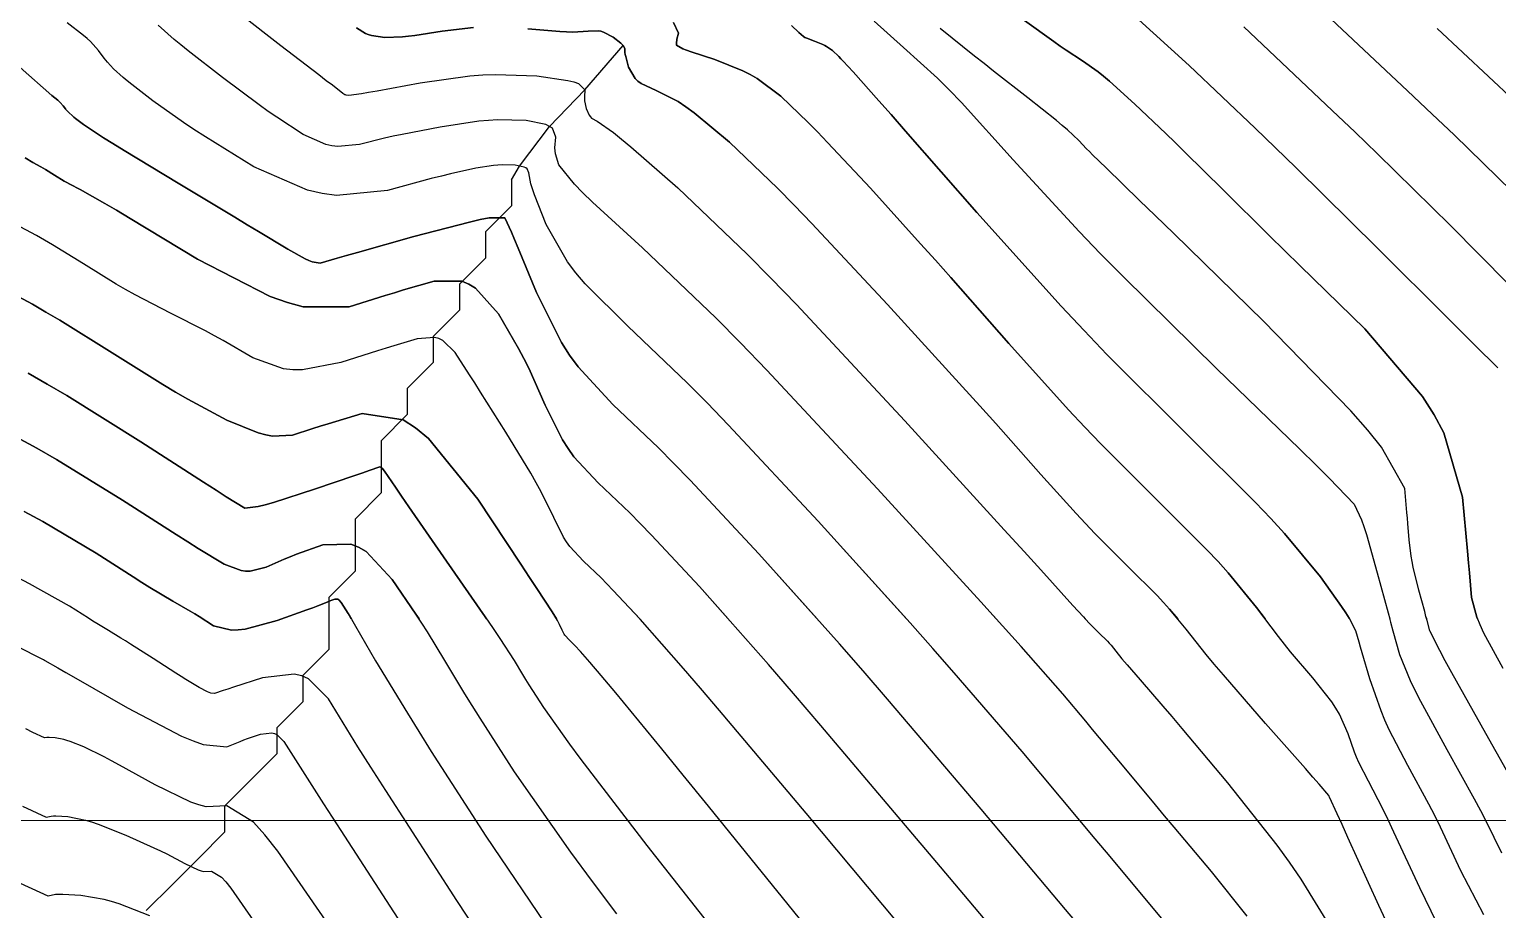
# Model space of a CAD drawing. Header units: metres. Extents: x 837117 to 838477, y 1189012 to 1191015.
# Drawn here: x 837919.5 to 837975.8, y 1189210.5 to 1189244.2 of the extents above; entities that cross this region are included whole.
import ezdxf

# ---------------------------------------------------------------- set-up
doc = ezdxf.new("R2010")
doc.units = ezdxf.units.M
doc.header["$LTSCALE"] = 0.3
doc.layers.add('COORD', color=7, linetype='Continuous', lineweight=20)
doc.layers.add('DRENAJE', color=5, linetype='Continuous', lineweight=25)
doc.layers.add('COTAS 10', color=1, linetype='Continuous')
doc.layers.add('COTAS INT', color=252, linetype='Continuous')

msp = doc.modelspace()

# ---------------------------------------------------------------- linework, layer by layer
at = {"layer": 'COORD'}
msp.add_line((837476.514, 1189213.872), (838476.514, 1189213.872), dxfattribs=at)
at = {"layer": 'COTAS 10'}
for points, elevation in [([(837975.763, 1189231.206), (837974.873, 1189232.086), (837974.419, 1189232.538), (837973.874, 1189233.08), (837971.152, 1189235.789), (837968.032, 1189238.868), (837967.235, 1189239.644), (837966.468, 1189240.386), (837963.942, 1189242.786), (837961.87, 1189244.655)], 1800), ([(837975.763, 1189231.206), (837974.873, 1189232.086), (837974.419, 1189232.538), (837973.874, 1189233.08), (837971.152, 1189235.789), (837968.032, 1189238.868), (837967.235, 1189239.644), (837966.468, 1189240.386), (837963.942, 1189242.786), (837961.87, 1189244.655)], 1800), ([(837973.868, 1189209.055), (837972.77, 1189211.285), (837971.786, 1189213.423), (837971.563, 1189213.893), (837971.361, 1189214.311), (837970.812, 1189215.377), (837970.443, 1189216.094), (837970.355, 1189216.291), (837970.274, 1189216.488), (837970.03, 1189217.192), (837969.698, 1189217.946), (837969.562, 1189218.173), (837969.405, 1189218.409), (837968.677, 1189219.327), (837967.826, 1189220.332), (837967.592, 1189220.622), (837967.359, 1189220.918), (837966.522, 1189222.029), (837965.435, 1189223.353), (837965.043, 1189223.783), (837964.613, 1189224.24), (837962.73, 1189226.118), (837960.555, 1189228.293), (837959.939, 1189228.937), (837959.318, 1189229.598), (837957.027, 1189232.14), (837954.797, 1189234.669), (837954.214, 1189235.324), (837953.646, 1189235.958), (837951.719, 1189238.085), (837950.081, 1189239.84), (837949.695, 1189240.24), (837949.338, 1189240.603), (837948.291, 1189241.604), (837947.382, 1189242.281), (837947.112, 1189242.44), (837946.834, 1189242.586), (837945.763, 1189243.012), (837944.854, 1189243.307), (837944.678, 1189243.37), (837944.535, 1189243.426), (837944.295, 1189243.564), (837944.291, 1189243.688), (837944.297, 1189243.735), (837944.307, 1189243.787), (837944.369, 1189244.023), (837944.174, 1189244.431)], 1790), ([(837944.174, 1189244.431), (837944.369, 1189244.023), (837944.307, 1189243.787), (837944.297, 1189243.735), (837944.291, 1189243.688), (837944.295, 1189243.564), (837944.535, 1189243.426), (837944.678, 1189243.37), (837944.854, 1189243.307), (837945.763, 1189243.012), (837946.834, 1189242.586), (837947.112, 1189242.44), (837947.382, 1189242.281), (837948.291, 1189241.604), (837949.338, 1189240.603), (837949.695, 1189240.24), (837950.081, 1189239.84), (837951.719, 1189238.085), (837953.646, 1189235.958), (837954.214, 1189235.324), (837954.797, 1189234.669), (837957.027, 1189232.14), (837959.318, 1189229.598), (837959.939, 1189228.937), (837960.555, 1189228.293), (837962.73, 1189226.118), (837964.613, 1189224.24), (837965.043, 1189223.783), (837965.435, 1189223.353), (837966.522, 1189222.029), (837966.854, 1189221.589)], 1790), ([(837959.914, 1189209.614), (837959.203, 1189210.461), (837955.971, 1189214.305), (837952.381, 1189218.517), (837951.444, 1189219.596), (837950.532, 1189220.637), (837947.445, 1189224.08), (837944.809, 1189226.901), (837944.181, 1189227.55), (837943.597, 1189228.142), (837941.855, 1189229.802), (837940.522, 1189231.241), (837940.195, 1189231.694), (837939.887, 1189232.17), (837938.926, 1189234.085), (837938.228, 1189235.783), (837938.085, 1189236.122), (837937.965, 1189236.404), (837937.712, 1189236.95), (837937.11, 1189236.946), (837936.769, 1189236.882), (837936.352, 1189236.79), (837934.218, 1189236.232), (837932.07, 1189235.628), (837931.645, 1189235.508), (837931.292, 1189235.408), (837930.632, 1189235.217), (837930.331, 1189235.263), (837930.206, 1189235.313), (837930.063, 1189235.379), (837929.395, 1189235.752), (837928.273, 1189236.429), (837927.843, 1189236.687), (837927.362, 1189236.976), (837925.198, 1189238.274), (837923.118, 1189239.53), (837922.692, 1189239.793), (837922.329, 1189240.018), (837921.559, 1189240.526), (837921.262, 1189240.758), (837921.197, 1189240.81), (837921.141, 1189240.857), (837921.002, 1189240.98), (837920.917, 1189241.074), (837920.894, 1189241.101), (837920.871, 1189241.13), (837920.792, 1189241.238), (837920.676, 1189241.368), (837920.631, 1189241.409), (837920.58, 1189241.453), (837920.346, 1189241.632), (837919.136, 1189242.714)], 1780), ([(837919.136, 1189242.714), (837920.346, 1189241.632), (837920.58, 1189241.453), (837920.631, 1189241.409), (837920.676, 1189241.368), (837920.792, 1189241.238), (837920.871, 1189241.13), (837920.894, 1189241.101), (837920.917, 1189241.074), (837921.002, 1189240.98), (837921.141, 1189240.857), (837921.197, 1189240.81), (837921.262, 1189240.758), (837921.559, 1189240.526), (837922.329, 1189240.018), (837922.692, 1189239.793), (837923.118, 1189239.53), (837925.198, 1189238.274), (837927.362, 1189236.976), (837927.843, 1189236.687), (837928.273, 1189236.429), (837929.395, 1189235.752), (837930.063, 1189235.379), (837930.206, 1189235.313), (837930.331, 1189235.263), (837930.632, 1189235.217), (837931.292, 1189235.408), (837931.645, 1189235.508), (837932.07, 1189235.628), (837934.218, 1189236.232), (837936.352, 1189236.79), (837936.769, 1189236.882), (837937.11, 1189236.946), (837937.712, 1189236.95), (837937.965, 1189236.404), (837938.085, 1189236.122), (837938.228, 1189235.783), (837938.926, 1189234.085), (837939.887, 1189232.17), (837940.195, 1189231.694), (837940.522, 1189231.241), (837941.855, 1189229.802), (837943.597, 1189228.142), (837944.181, 1189227.55), (837944.809, 1189226.901), (837947.445, 1189224.08), (837949.679, 1189221.589)], 1780), ([(837942, 1189210.295), (837941.07, 1189211.535), (837940.241, 1189212.658), (837938.085, 1189215.734), (837936.763, 1189217.793), (837936.459, 1189218.274), (837936.183, 1189218.716), (837935.412, 1189219.992), (837934.743, 1189221.092), (837934.53, 1189221.424), (837934.306, 1189221.767), (837933.4, 1189223.105), (837932.394, 1189224.167), (837932.107, 1189224.337), (837931.816, 1189224.453), (837930.737, 1189224.425), (837929.732, 1189224.063), (837929.489, 1189223.969), (837929.261, 1189223.878), (837928.561, 1189223.573), (837927.949, 1189223.415), (837927.776, 1189223.417), (837927.601, 1189223.439), (837926.956, 1189223.684), (837925.959, 1189224.289), (837925.563, 1189224.538), (837925.114, 1189224.822), (837923.059, 1189226.143), (837920.525, 1189227.694), (837919.774, 1189228.123), (837919.003, 1189228.552)], 1770), ([(837919.003, 1189228.552), (837919.774, 1189228.123), (837920.525, 1189227.694), (837923.059, 1189226.143), (837925.114, 1189224.822), (837925.563, 1189224.538), (837925.959, 1189224.289), (837926.956, 1189223.684), (837927.601, 1189223.439), (837927.776, 1189223.417), (837927.949, 1189223.415), (837928.561, 1189223.573), (837929.261, 1189223.878), (837929.489, 1189223.969), (837929.732, 1189224.063), (837930.737, 1189224.425), (837931.816, 1189224.453), (837932.107, 1189224.337), (837932.394, 1189224.167), (837933.4, 1189223.105), (837934.306, 1189221.767), (837934.423, 1189221.589)], 1770), ([(837919.233, 1189214.42), (837920.138, 1189214.002), (837920.331, 1189214.04), (837920.415, 1189214.044), (837920.511, 1189214.044), (837920.969, 1189214.02), (837921.64, 1189213.883), (837921.871, 1189213.813), (837922.122, 1189213.728), (837923.188, 1189213.306), (837924.262, 1189212.827), (837924.517, 1189212.708), (837924.753, 1189212.593), (837925.451, 1189212.227), (837925.959, 1189211.98), (837926.076, 1189211.942), (837926.182, 1189211.916), (837926.476, 1189211.93), (837926.858, 1189211.697), (837927.02, 1189211.516), (837927.205, 1189211.283), (837928.077, 1189210.02)], 1760)]:
    msp.add_lwpolyline(points, dxfattribs=dict(at, elevation=elevation))
at = {"layer": 'COTAS INT'}
for points, elevation in [([(837968.125, 1189245.742), (837972.309, 1189241.813), (837973.246, 1189240.926), (837974.086, 1189240.126), (837976.318, 1189237.961)], 1804), ([(837976.318, 1189237.961), (837974.086, 1189240.126), (837973.246, 1189240.926), (837972.309, 1189241.813), (837968.125, 1189245.742)], 1804), ([(837927.572, 1189244.768), (837929.125, 1189243.553), (837930.586, 1189242.434), (837930.869, 1189242.216), (837931.101, 1189242.038), (837931.502, 1189241.724), (837931.574, 1189241.679), (837931.598, 1189241.67), (837931.624, 1189241.663), (837931.732, 1189241.648), (837932.223, 1189241.716), (837932.49, 1189241.761), (837932.814, 1189241.818), (837934.461, 1189242.116), (837936.376, 1189242.385), (837936.87, 1189242.423), (837937.348, 1189242.445), (837938.942, 1189242.392), (837940.131, 1189242.214), (837940.354, 1189242.157), (837940.53, 1189242.097), (837940.782, 1189241.854), (837940.759, 1189241.583), (837940.762, 1189241.505), (837940.769, 1189241.426), (837940.829, 1189241.133), (837940.947, 1189240.877), (837940.99, 1189240.822), (837941.038, 1189240.773), (837941.252, 1189240.654), (837941.874, 1189240.217), (837942.18, 1189239.968), (837942.543, 1189239.664), (837944.339, 1189238.102), (837946.996, 1189235.562), (837947.903, 1189234.641), (837948.883, 1189233.625), (837953.042, 1189229.171), (837956.853, 1189225.003), (837957.615, 1189224.167), (837958.25, 1189223.471), (837959.484, 1189222.107), (837959.882, 1189221.666), (837959.989, 1189221.551), (837960.096, 1189221.439), (837960.474, 1189221.062), (837960.801, 1189220.736), (837960.875, 1189220.656), (837960.943, 1189220.582), (837961.132, 1189220.352), (837961.362, 1189220.063), (837961.456, 1189219.951), (837961.563, 1189219.825), (837962.059, 1189219.256), (837962.927, 1189218.25), (837963.268, 1189217.849), (837963.654, 1189217.395), (837965.412, 1189215.313), (837967.301, 1189212.919), (837967.769, 1189212.268), (837968.213, 1189211.621), (837969.617, 1189209.331)], 1786), ([(837927.572, 1189244.768), (837929.125, 1189243.553), (837930.586, 1189242.434), (837930.869, 1189242.216), (837931.101, 1189242.038), (837931.502, 1189241.724), (837931.574, 1189241.679), (837931.598, 1189241.67), (837931.624, 1189241.663), (837931.732, 1189241.648), (837932.223, 1189241.716), (837932.49, 1189241.761), (837932.814, 1189241.818), (837934.461, 1189242.116), (837936.376, 1189242.385), (837936.87, 1189242.423), (837937.348, 1189242.445), (837938.942, 1189242.392), (837940.131, 1189242.214), (837940.354, 1189242.157), (837940.53, 1189242.097), (837940.782, 1189241.854), (837940.759, 1189241.583), (837940.762, 1189241.505), (837940.769, 1189241.426), (837940.829, 1189241.133), (837940.947, 1189240.877), (837940.99, 1189240.822), (837941.038, 1189240.773), (837941.252, 1189240.654), (837941.874, 1189240.217), (837942.18, 1189239.968), (837942.543, 1189239.664), (837944.339, 1189238.102), (837946.996, 1189235.562), (837947.903, 1189234.641), (837948.883, 1189233.625), (837953.042, 1189229.171), (837956.853, 1189225.003), (837957.615, 1189224.167), (837958.25, 1189223.471), (837959.484, 1189222.107), (837959.882, 1189221.666), (837959.954, 1189221.589)], 1786), ([(837962.878, 1189210.123), (837960.91, 1189212.485), (837960.336, 1189213.171), (837959.751, 1189213.871), (837957.533, 1189216.512), (837954.937, 1189219.526), (837954.113, 1189220.46), (837953.243, 1189221.437), (837949.722, 1189225.327), (837946.279, 1189229.012), (837945.459, 1189229.859), (837944.696, 1189230.632), (837942.423, 1189232.799), (837940.788, 1189234.417), (837940.428, 1189234.844), (837940.109, 1189235.261), (837939.29, 1189236.689), (837938.85, 1189237.825), (837938.769, 1189238.058), (837938.706, 1189238.255), (837938.625, 1189238.671), (837938.566, 1189238.829), (837938.517, 1189238.863), (837938.453, 1189238.893), (837938.104, 1189238.967), (837937.603, 1189238.978), (837937.444, 1189238.968), (837937.276, 1189238.953), (837936.596, 1189238.852), (837935.627, 1189238.638), (837935.278, 1189238.551), (837934.893, 1189238.452), (837933.209, 1189237.994), (837931.26, 1189237.807), (837930.709, 1189237.879), (837930.152, 1189238.005), (837928.098, 1189238.905), (837926.234, 1189240.053), (837925.796, 1189240.334), (837925.394, 1189240.599), (837924.225, 1189241.425), (837923.418, 1189242.054), (837923.244, 1189242.195), (837923.091, 1189242.321), (837922.715, 1189242.656), (837922.483, 1189242.909), (837922.421, 1189242.984), (837922.36, 1189243.061), (837922.145, 1189243.355), (837921.832, 1189243.705), (837921.709, 1189243.818), (837921.571, 1189243.937), (837920.939, 1189244.422)], 1782), ([(837953.106, 1189221.589), (837949.722, 1189225.327), (837946.279, 1189229.012), (837945.459, 1189229.859), (837944.696, 1189230.632), (837942.423, 1189232.799), (837940.788, 1189234.417), (837940.428, 1189234.844), (837940.109, 1189235.261), (837939.29, 1189236.689), (837938.85, 1189237.825), (837938.769, 1189238.058), (837938.706, 1189238.255), (837938.625, 1189238.671), (837938.566, 1189238.829), (837938.517, 1189238.863), (837938.453, 1189238.893), (837938.104, 1189238.967), (837937.603, 1189238.978), (837937.444, 1189238.968), (837937.276, 1189238.953), (837936.596, 1189238.852), (837935.627, 1189238.638), (837935.278, 1189238.551), (837934.893, 1189238.452), (837933.209, 1189237.994), (837931.26, 1189237.807), (837930.709, 1189237.879), (837930.152, 1189238.005), (837928.098, 1189238.905), (837926.234, 1189240.053), (837925.796, 1189240.334), (837925.394, 1189240.599), (837924.225, 1189241.425), (837923.418, 1189242.054), (837923.244, 1189242.195), (837923.091, 1189242.321), (837922.715, 1189242.656), (837922.483, 1189242.909), (837922.421, 1189242.984), (837922.36, 1189243.061), (837922.145, 1189243.355), (837921.832, 1189243.705), (837921.709, 1189243.818), (837921.571, 1189243.937), (837920.939, 1189244.422)], 1782), ([(837966.154, 1189210.208), (837964.791, 1189211.911), (837963.359, 1189213.614), (837962.996, 1189214.048), (837962.647, 1189214.464), (837961.507, 1189215.832), (837960.501, 1189217.041), (837960.236, 1189217.358), (837959.978, 1189217.667), (837959.094, 1189218.72), (837957.493, 1189220.534), (837956.782, 1189221.324), (837955.954, 1189222.238), (837951.999, 1189226.575), (837947.75, 1189231.122), (837946.737, 1189232.168), (837945.796, 1189233.122), (837942.99, 1189235.796), (837941.073, 1189237.546), (837940.693, 1189237.916), (837940.378, 1189238.236), (837939.781, 1189238.98), (837939.659, 1189239.398), (837939.642, 1189239.513), (837939.632, 1189239.627), (837939.66, 1189240.034), (837939.532, 1189240.379), (837939.424, 1189240.453), (837939.286, 1189240.519), (837938.523, 1189240.679), (837937.43, 1189240.703), (837937.083, 1189240.682), (837936.716, 1189240.649), (837935.23, 1189240.429), (837933.775, 1189240.146), (837933.428, 1189240.072), (837933.105, 1189240.001), (837932.14, 1189239.76), (837931.318, 1189239.682), (837931.085, 1189239.712), (837930.85, 1189239.765), (837929.984, 1189240.145), (837928.973, 1189240.8), (837928.648, 1189241.027), (837928.302, 1189241.273), (837926.89, 1189242.325), (837925.575, 1189243.35), (837925.29, 1189243.579), (837925.041, 1189243.785), (837924.428, 1189244.331)], 1784), ([(837956.542, 1189221.589), (837955.954, 1189222.238), (837951.999, 1189226.575), (837947.75, 1189231.122), (837946.737, 1189232.168), (837945.796, 1189233.122), (837942.99, 1189235.796), (837941.073, 1189237.546), (837940.693, 1189237.916), (837940.378, 1189238.236), (837939.781, 1189238.98), (837939.659, 1189239.398), (837939.642, 1189239.513), (837939.632, 1189239.627), (837939.66, 1189240.034), (837939.532, 1189240.379), (837939.424, 1189240.453), (837939.286, 1189240.519), (837938.523, 1189240.679), (837937.43, 1189240.703), (837937.083, 1189240.682), (837936.716, 1189240.649), (837935.23, 1189240.429), (837933.775, 1189240.146), (837933.428, 1189240.072), (837933.105, 1189240.001), (837932.14, 1189239.76), (837931.318, 1189239.682), (837931.085, 1189239.712), (837930.85, 1189239.765), (837929.984, 1189240.145), (837928.973, 1189240.8), (837928.648, 1189241.027), (837928.302, 1189241.273), (837926.89, 1189242.325), (837925.575, 1189243.35), (837925.29, 1189243.579), (837925.041, 1189243.785), (837924.428, 1189244.331)], 1784), ([(837936.517, 1189244.244), (837935.306, 1189244.101), (837934.262, 1189243.934), (837934.015, 1189243.904), (837933.785, 1189243.881), (837933.108, 1189243.861), (837932.602, 1189243.932), (837932.48, 1189243.968), (837932.368, 1189244.01), (837932.029, 1189244.221)], 1788), ([(837932.029, 1189244.221), (837932.368, 1189244.01), (837932.48, 1189243.968), (837932.602, 1189243.932), (837933.108, 1189243.861), (837933.785, 1189243.881), (837934.015, 1189243.904), (837934.262, 1189243.934), (837935.306, 1189244.101), (837936.517, 1189244.244)], 1788), ([(837972.483, 1189207.885), (837971.199, 1189210.613), (837970.02, 1189213.217), (837969.794, 1189213.716), (837969.611, 1189214.118), (837969.315, 1189214.768), (837969.304, 1189214.789), (837969.302, 1189214.795), (837969.299, 1189214.801), (837969.292, 1189214.821), (837968.917, 1189215.258), (837968.682, 1189215.526), (837968.391, 1189215.858), (837966.867, 1189217.59), (837965.25, 1189219.449), (837964.899, 1189219.861), (837964.59, 1189220.23), (837963.827, 1189221.191), (837963.189, 1189221.967), (837962.959, 1189222.22), (837962.707, 1189222.488), (837961.602, 1189223.59), (837960.326, 1189224.866), (837959.964, 1189225.244), (837959.6, 1189225.632), (837958.256, 1189227.123), (837956.523, 1189229.07), (837955.915, 1189229.746), (837955.25, 1189230.48), (837952.381, 1189233.628), (837949.482, 1189236.733), (837948.799, 1189237.441), (837948.167, 1189238.083), (837946.315, 1189239.853), (837944.963, 1189240.972), (837944.646, 1189241.204), (837944.354, 1189241.402), (837943.507, 1189241.833), (837942.93, 1189242.097), (837942.807, 1189242.189), (837942.701, 1189242.289), (837942.454, 1189242.72), (837942.346, 1189243.124), (837942.327, 1189243.208), (837942.314, 1189243.279), (837942.304, 1189243.434), (837942.251, 1189243.546), (837942.209, 1189243.59), (837942.156, 1189243.64), (837941.865, 1189243.869), (837941.494, 1189244.066), (837941.39, 1189244.096), (837941.285, 1189244.116), (837940.903, 1189244.101), (837940.315, 1189244.063), (837940.08, 1189244.068), (837939.815, 1189244.081), (837938.599, 1189244.184)], 1788), ([(837938.599, 1189244.184), (837939.815, 1189244.081), (837940.08, 1189244.068), (837940.315, 1189244.063), (837940.903, 1189244.101), (837941.285, 1189244.116), (837941.39, 1189244.096), (837941.494, 1189244.066), (837941.865, 1189243.869), (837942.156, 1189243.64), (837942.209, 1189243.59), (837942.251, 1189243.546), (837942.304, 1189243.434), (837942.314, 1189243.279), (837942.327, 1189243.208), (837942.346, 1189243.124), (837942.454, 1189242.72), (837942.701, 1189242.289), (837942.807, 1189242.189), (837942.93, 1189242.097), (837943.507, 1189241.833), (837944.354, 1189241.402), (837944.646, 1189241.204), (837944.963, 1189240.972), (837946.315, 1189239.853), (837948.167, 1189238.083), (837948.799, 1189237.441), (837949.482, 1189236.733), (837952.381, 1189233.628), (837955.25, 1189230.48), (837955.915, 1189229.746), (837956.523, 1189229.07), (837958.256, 1189227.123), (837959.6, 1189225.632), (837959.964, 1189225.244), (837960.326, 1189224.866), (837961.602, 1189223.59), (837962.707, 1189222.488), (837962.959, 1189222.22), (837963.189, 1189221.967), (837963.5, 1189221.589)], 1788), ([(837970.084, 1189221.589), (837970.067, 1189221.62), (837969.935, 1189221.827), (837969.776, 1189222.067), (837968.972, 1189223.206), (837967.59, 1189224.864), (837967.066, 1189225.43), (837966.481, 1189226.043), (837963.858, 1189228.646), (837960.784, 1189231.719), (837959.914, 1189232.629), (837959.036, 1189233.565), (837955.799, 1189237.156), (837953.07, 1189240.268), (837952.513, 1189240.902), (837952.042, 1189241.436), (837951.058, 1189242.543), (837950.68, 1189242.948), (837950.591, 1189243.04), (837950.509, 1189243.124), (837950.267, 1189243.355), (837950.042, 1189243.516), (837949.97, 1189243.555), (837949.893, 1189243.593), (837949.582, 1189243.711), (837949.283, 1189243.826), (837949.214, 1189243.861), (837949.152, 1189243.898), (837948.977, 1189244.046), (837948.694, 1189244.316)], 1792), ([(837948.694, 1189244.316), (837948.977, 1189244.046), (837949.152, 1189243.898), (837949.214, 1189243.861), (837949.283, 1189243.826), (837949.582, 1189243.711), (837949.893, 1189243.593), (837949.97, 1189243.555), (837950.042, 1189243.516), (837950.267, 1189243.355), (837950.509, 1189243.124), (837950.591, 1189243.04), (837950.68, 1189242.948), (837951.058, 1189242.543), (837952.042, 1189241.436), (837952.513, 1189240.902), (837953.07, 1189240.268), (837955.799, 1189237.156), (837959.036, 1189233.565), (837959.914, 1189232.629), (837960.784, 1189231.719), (837963.858, 1189228.646), (837966.481, 1189226.043), (837967.066, 1189225.43), (837967.59, 1189224.864), (837968.972, 1189223.206), (837969.776, 1189222.067), (837969.935, 1189221.827), (837970.067, 1189221.62), (837970.315, 1189221.147), (837970.438, 1189220.708), (837970.491, 1189220.522), (837970.552, 1189220.309), (837970.842, 1189219.308), (837971.276, 1189218.08), (837971.428, 1189217.724), (837971.594, 1189217.36), (837972.31, 1189215.985), (837973.112, 1189214.503), (837973.332, 1189214.071), (837973.552, 1189213.629), (837974.341, 1189211.957), (837975.214, 1189210.273)], 1792), ([(837951.867, 1189244.48), (837952.985, 1189243.472), (837954.297, 1189242.295), (837954.737, 1189241.854), (837955.21, 1189241.364), (837957.193, 1189239.177), (837959.725, 1189236.422), (837960.545, 1189235.573), (837961.415, 1189234.687), (837964.987, 1189231.174), (837968.172, 1189228.092), (837968.799, 1189227.477), (837969.316, 1189226.965), (837970.263, 1189225.978), (837970.536, 1189225.387), (837970.628, 1189225.124), (837970.727, 1189224.819), (837971.145, 1189223.359), (837971.558, 1189221.82), (837971.655, 1189221.464), (837971.745, 1189221.139), (837972.003, 1189220.221), (837972.407, 1189219.228), (837972.588, 1189218.855), (837972.798, 1189218.441), (837973.807, 1189216.594), (837974.862, 1189214.695), (837975.102, 1189214.248), (837975.319, 1189213.835), (837975.912, 1189212.63)], 1794), ([(837951.867, 1189244.48), (837952.985, 1189243.472), (837954.297, 1189242.295), (837954.737, 1189241.854), (837955.21, 1189241.364), (837957.193, 1189239.177), (837959.725, 1189236.422), (837960.545, 1189235.573), (837961.415, 1189234.687), (837964.987, 1189231.174), (837968.172, 1189228.092), (837968.799, 1189227.477), (837969.316, 1189226.965), (837970.263, 1189225.978), (837970.536, 1189225.387), (837970.628, 1189225.124), (837970.727, 1189224.819), (837971.145, 1189223.359), (837971.558, 1189221.82), (837971.621, 1189221.589)], 1794), ([(837976.613, 1189214.887), (837975.305, 1189217.202), (837974.003, 1189219.522), (837973.748, 1189219.987), (837973.539, 1189220.375), (837973.165, 1189221.134), (837973.055, 1189221.529), (837973.012, 1189221.687), (837972.963, 1189221.867), (837972.741, 1189222.694), (837972.527, 1189223.576), (837972.483, 1189223.79), (837972.446, 1189223.992), (837972.367, 1189224.615), (837972.319, 1189225.244), (837972.301, 1189225.45), (837972.282, 1189225.669), (837972.198, 1189226.578), (837971.31, 1189228.17), (837970.784, 1189228.82), (837970.137, 1189229.561), (837966.789, 1189232.996), (837963.344, 1189236.346), (837962.636, 1189237.034), (837962.035, 1189237.618), (837960.751, 1189238.862), (837960.234, 1189239.368), (837960.115, 1189239.486), (837960.008, 1189239.596), (837959.71, 1189239.915), (837959.272, 1189240.322), (837959.076, 1189240.487), (837958.848, 1189240.675), (837957.753, 1189241.542), (837956.443, 1189242.568), (837956.08, 1189242.855), (837955.715, 1189243.144), (837954.396, 1189244.202)], 1796), ([(837973.039, 1189221.589), (837973.012, 1189221.687), (837972.963, 1189221.867), (837972.741, 1189222.694), (837972.527, 1189223.576), (837972.483, 1189223.79), (837972.446, 1189223.992), (837972.367, 1189224.615), (837972.319, 1189225.244), (837972.301, 1189225.45), (837972.282, 1189225.669), (837972.198, 1189226.578), (837971.31, 1189228.17), (837970.784, 1189228.82), (837970.137, 1189229.561), (837966.789, 1189232.996), (837963.344, 1189236.346), (837962.636, 1189237.034), (837962.035, 1189237.618), (837960.751, 1189238.862), (837960.234, 1189239.368), (837960.115, 1189239.486), (837960.008, 1189239.596), (837959.71, 1189239.915), (837959.272, 1189240.322), (837959.076, 1189240.487), (837958.848, 1189240.675), (837957.753, 1189241.542), (837956.443, 1189242.568), (837956.08, 1189242.855), (837955.715, 1189243.144), (837954.396, 1189244.202)], 1796), ([(837957.626, 1189244.511), (837958.745, 1189243.703), (837958.999, 1189243.525), (837959.228, 1189243.367), (837959.854, 1189242.964), (837960.445, 1189242.544), (837960.652, 1189242.376), (837960.878, 1189242.185), (837961.851, 1189241.308), (837963.037, 1189240.181), (837963.397, 1189239.833), (837963.771, 1189239.469), (837965.236, 1189238.023), (837967.014, 1189236.264), (837967.586, 1189235.703), (837968.192, 1189235.109), (837970.666, 1189232.695), (837972.881, 1189230.109), (837973.324, 1189229.407), (837973.692, 1189228.711), (837974.409, 1189226.247), (837974.604, 1189224.184), (837974.645, 1189223.741), (837974.679, 1189223.353), (837974.756, 1189222.415), (837974.963, 1189221.65), (837975.079, 1189221.371), (837975.222, 1189221.062), (837975.952, 1189219.706)], 1798), ([(837974.989, 1189221.589), (837974.963, 1189221.65), (837974.756, 1189222.415), (837974.679, 1189223.353), (837974.645, 1189223.741), (837974.604, 1189224.184), (837974.409, 1189226.247), (837973.692, 1189228.711), (837973.324, 1189229.407), (837972.881, 1189230.109), (837970.666, 1189232.695), (837968.192, 1189235.109), (837967.586, 1189235.703), (837967.014, 1189236.264), (837965.236, 1189238.023), (837963.771, 1189239.469), (837963.397, 1189239.833), (837963.037, 1189240.181), (837961.851, 1189241.308), (837960.878, 1189242.185), (837960.652, 1189242.376), (837960.445, 1189242.544), (837959.854, 1189242.964), (837959.228, 1189243.367), (837958.999, 1189243.525), (837958.745, 1189243.703), (837957.626, 1189244.511)], 1798), ([(837966.034, 1189244.264), (837969.423, 1189241.065), (837970.296, 1189240.229), (837971.141, 1189239.415), (837973.957, 1189236.654), (837976.166, 1189234.429)], 1802), ([(837966.034, 1189244.264), (837969.423, 1189241.065), (837970.296, 1189240.229), (837971.141, 1189239.415), (837973.957, 1189236.654), (837976.166, 1189234.429)], 1802), ([(837976.389, 1189241.445), (837973.44, 1189244.208)], 1806), ([(837973.44, 1189244.208), (837976.389, 1189241.445)], 1806), ([(837958.656, 1189207.05), (837954.41, 1189212.098), (837949.825, 1189217.509), (837948.775, 1189218.732), (837947.821, 1189219.837), (837945.168, 1189222.832), (837943.338, 1189224.791), (837942.902, 1189225.241), (837942.497, 1189225.652), (837941.288, 1189226.804), (837940.362, 1189227.803), (837940.136, 1189228.118), (837939.921, 1189228.448), (837939.254, 1189229.778), (837938.625, 1189231.187), (837938.435, 1189231.568), (837938.237, 1189231.945), (837937.466, 1189233.27), (837936.592, 1189234.254), (837936.329, 1189234.415), (837936.058, 1189234.527), (837935.003, 1189234.531), (837933.827, 1189234.189), (837933.479, 1189234.084), (837933.121, 1189233.975), (837931.747, 1189233.542), (837929.982, 1189233.54), (837929.377, 1189233.702), (837928.722, 1189233.935), (837925.937, 1189235.364), (837923.353, 1189236.924), (837922.825, 1189237.238), (837922.377, 1189237.502), (837921.438, 1189238.034), (837921.039, 1189238.241), (837920.932, 1189238.301), (837920.826, 1189238.361), (837920.458, 1189238.587), (837920.112, 1189238.802), (837920.021, 1189238.856), (837919.932, 1189238.907), (837919.628, 1189239.069), (837919.325, 1189239.244)], 1778), ([(837919.325, 1189239.244), (837919.628, 1189239.069), (837919.932, 1189238.907), (837920.021, 1189238.856), (837920.112, 1189238.802), (837920.458, 1189238.587), (837920.826, 1189238.361), (837920.932, 1189238.301), (837921.039, 1189238.241), (837921.438, 1189238.034), (837922.377, 1189237.502), (837922.825, 1189237.238), (837923.353, 1189236.924), (837925.937, 1189235.364), (837928.722, 1189233.935), (837929.377, 1189233.702), (837929.982, 1189233.54), (837931.747, 1189233.542), (837933.121, 1189233.975), (837933.479, 1189234.084), (837933.827, 1189234.189), (837935.003, 1189234.531), (837936.058, 1189234.527), (837936.329, 1189234.415), (837936.592, 1189234.254), (837937.466, 1189233.27), (837938.237, 1189231.945), (837938.435, 1189231.568), (837938.625, 1189231.187), (837939.254, 1189229.778), (837939.921, 1189228.448), (837940.136, 1189228.118), (837940.362, 1189227.803), (837941.288, 1189226.804), (837942.497, 1189225.652), (837942.902, 1189225.241), (837943.338, 1189224.791), (837945.168, 1189222.832), (837946.269, 1189221.589)], 1778), ([(837952.789, 1189209.941), (837949.265, 1189214.149), (837945.942, 1189218.077), (837945.21, 1189218.933), (837944.56, 1189219.689), (837942.892, 1189221.585), (837941.868, 1189222.68), (837941.624, 1189222.932), (837941.397, 1189223.162), (837940.721, 1189223.807), (837940.203, 1189224.366), (837940.076, 1189224.542), (837939.956, 1189224.726), (837939.583, 1189225.47), (837939.104, 1189226.461), (837938.917, 1189226.801), (837938.707, 1189227.17), (837937.754, 1189228.742), (837936.784, 1189230.279), (837936.562, 1189230.627), (837936.362, 1189230.941), (837935.809, 1189231.791), (837935.331, 1189232.256), (837935.178, 1189232.326), (837935.015, 1189232.371), (837934.352, 1189232.322), (837933.464, 1189232.051), (837933.16, 1189231.956), (837932.83, 1189231.852), (837931.428, 1189231.405), (837929.957, 1189231.126), (837929.584, 1189231.129), (837929.226, 1189231.167), (837928.057, 1189231.591), (837926.921, 1189232.248), (837926.585, 1189232.433), (837926.238, 1189232.619), (837924.904, 1189233.297), (837923.541, 1189234.004), (837923.176, 1189234.207), (837922.816, 1189234.413), (837921.56, 1189235.183), (837920.383, 1189235.917), (837920.073, 1189236.099), (837919.769, 1189236.273), (837918.73, 1189236.827)], 1776), ([(837942.889, 1189221.589), (837941.868, 1189222.68), (837941.624, 1189222.932), (837941.397, 1189223.162), (837940.721, 1189223.807), (837940.203, 1189224.366), (837940.076, 1189224.542), (837939.956, 1189224.726), (837939.583, 1189225.47), (837939.104, 1189226.461), (837938.917, 1189226.801), (837938.707, 1189227.17), (837937.754, 1189228.742), (837936.784, 1189230.279), (837936.562, 1189230.627), (837936.362, 1189230.941), (837935.809, 1189231.791), (837935.331, 1189232.256), (837935.178, 1189232.326), (837935.015, 1189232.371), (837934.352, 1189232.322), (837933.464, 1189232.051), (837933.16, 1189231.956), (837932.83, 1189231.852), (837931.428, 1189231.405), (837929.957, 1189231.126), (837929.584, 1189231.129), (837929.226, 1189231.167), (837928.057, 1189231.591), (837926.921, 1189232.248), (837926.585, 1189232.433), (837926.238, 1189232.619), (837924.904, 1189233.297), (837923.541, 1189234.004), (837923.176, 1189234.207), (837922.816, 1189234.413), (837921.56, 1189235.183), (837920.383, 1189235.917), (837920.073, 1189236.099), (837919.769, 1189236.273), (837918.73, 1189236.827)], 1776), ([(837950.202, 1189208.638), (837945.516, 1189214.418), (837944.551, 1189215.605), (837943.731, 1189216.612), (837941.97, 1189218.756), (837941.263, 1189219.591), (837941.108, 1189219.773), (837940.969, 1189219.934), (837940.615, 1189220.337), (837940.397, 1189220.57), (837940.345, 1189220.623), (837940.297, 1189220.672), (837940.153, 1189220.809), (837940.043, 1189220.928), (837940.016, 1189220.966), (837939.991, 1189221.005), (837939.911, 1189221.163), (837939.809, 1189221.374), (837939.77, 1189221.446), (837939.725, 1189221.524), (837939.523, 1189221.859), (837938.943, 1189222.748), (837938.66, 1189223.176), (837938.325, 1189223.683), (837936.674, 1189226.174), (837934.78, 1189228.505), (837934.291, 1189228.913), (837933.819, 1189229.217), (837932.242, 1189229.454), (837930.936, 1189229.062), (837930.633, 1189228.969), (837930.357, 1189228.882), (837929.571, 1189228.627), (837928.81, 1189228.588), (837928.548, 1189228.637), (837928.264, 1189228.713), (837927.054, 1189229.207), (837925.557, 1189230.005), (837925.092, 1189230.274), (837924.605, 1189230.563), (837922.663, 1189231.779), (837920.653, 1189233.031), (837920.124, 1189233.343), (837919.606, 1189233.64), (837917.833, 1189234.585)], 1774), ([(837917.833, 1189234.585), (837919.606, 1189233.64), (837920.124, 1189233.343), (837920.653, 1189233.031), (837922.663, 1189231.779), (837924.605, 1189230.563), (837925.092, 1189230.274), (837925.557, 1189230.005), (837927.054, 1189229.207), (837928.264, 1189228.713), (837928.548, 1189228.637), (837928.81, 1189228.588), (837929.571, 1189228.627), (837930.357, 1189228.882), (837930.633, 1189228.969), (837930.936, 1189229.062), (837932.242, 1189229.454), (837933.819, 1189229.217), (837934.291, 1189228.913), (837934.78, 1189228.505), (837936.674, 1189226.174), (837938.325, 1189223.683), (837938.66, 1189223.176), (837938.943, 1189222.748), (837939.523, 1189221.859), (837939.686, 1189221.589)], 1774), ([(837937.011, 1189221.589), (837936.956, 1189221.669), (837935.482, 1189223.804), (837934.038, 1189225.883), (837933.754, 1189226.292), (837933.52, 1189226.629), (837933.097, 1189227.244), (837933.011, 1189227.357), (837932.991, 1189227.378), (837932.973, 1189227.393), (837932.92, 1189227.411), (837932.51, 1189227.273), (837932.266, 1189227.19), (837931.967, 1189227.088), (837930.416, 1189226.559), (837928.841, 1189226.048), (837928.526, 1189225.958), (837928.263, 1189225.89), (837927.749, 1189225.83), (837927.034, 1189226.271), (837926.644, 1189226.52), (837926.17, 1189226.823), (837923.765, 1189228.375), (837920.924, 1189230.146), (837920.175, 1189230.586), (837919.443, 1189231.006)], 1772), ([(837919.443, 1189231.006), (837920.175, 1189230.586), (837920.924, 1189230.146), (837923.765, 1189228.375), (837926.17, 1189226.823), (837926.644, 1189226.52), (837927.034, 1189226.271), (837927.749, 1189225.83), (837928.263, 1189225.89), (837928.526, 1189225.958), (837928.841, 1189226.048), (837930.416, 1189226.559), (837931.967, 1189227.088), (837932.266, 1189227.19), (837932.51, 1189227.273), (837932.92, 1189227.411), (837932.973, 1189227.393), (837932.991, 1189227.378), (837933.011, 1189227.357), (837933.097, 1189227.244), (837933.52, 1189226.629), (837933.754, 1189226.292), (837934.038, 1189225.883), (837935.482, 1189223.804), (837936.956, 1189221.669), (837937.259, 1189221.224), (837937.516, 1189220.843), (837938.064, 1189219.997), (837938.389, 1189219.458), (837938.506, 1189219.272), (837938.634, 1189219.069), (837939.192, 1189218.2), (837940.184, 1189216.797), (837940.585, 1189216.257), (837941.042, 1189215.651), (837943.149, 1189212.917), (837945.804, 1189209.544)], 1772), ([(837931.828, 1189221.589), (837931.704, 1189221.798), (837931.445, 1189222.223), (837931.35, 1189222.324), (837931.322, 1189222.34), (837931.295, 1189222.351), (837931.192, 1189222.348), (837931.085, 1189222.308), (837931.023, 1189222.282), (837930.906, 1189222.229), (837930.539, 1189222.087), (837930.349, 1189222.018), (837930.121, 1189221.936), (837928.982, 1189221.529), (837927.764, 1189221.2), (837927.487, 1189221.166), (837927.237, 1189221.157), (837926.549, 1189221.33), (837925.996, 1189221.679), (837925.83, 1189221.78), (837925.658, 1189221.883), (837924.991, 1189222.271), (837924.111, 1189222.797), (837923.805, 1189222.987), (837923.473, 1189223.196), (837922.046, 1189224.109), (837920.012, 1189225.315), (837919.297, 1189225.709)], 1768), ([(837919.297, 1189225.709), (837920.012, 1189225.315), (837922.046, 1189224.109), (837923.473, 1189223.196), (837923.805, 1189222.987), (837924.111, 1189222.797), (837924.991, 1189222.271), (837925.658, 1189221.883), (837925.83, 1189221.78), (837925.996, 1189221.679), (837926.549, 1189221.33), (837927.237, 1189221.157), (837927.487, 1189221.166), (837927.764, 1189221.2), (837928.982, 1189221.529), (837930.121, 1189221.936), (837930.349, 1189222.018), (837930.539, 1189222.087), (837930.906, 1189222.229), (837931.023, 1189222.282), (837931.085, 1189222.308), (837931.192, 1189222.348), (837931.295, 1189222.351), (837931.322, 1189222.34), (837931.35, 1189222.324), (837931.445, 1189222.223), (837931.704, 1189221.798), (837931.834, 1189221.578), (837931.989, 1189221.313), (837932.76, 1189219.987), (837933.977, 1189217.974), (837934.413, 1189217.276), (837934.892, 1189216.517), (837936.978, 1189213.268), (837939.521, 1189209.516)], 1768), ([(837938.802, 1189206.373), (837935.871, 1189210.802), (837933.15, 1189215.017), (837932.578, 1189215.913), (837932.084, 1189216.691), (837930.954, 1189218.523), (837930.191, 1189219.295), (837929.929, 1189219.405), (837929.644, 1189219.47), (837928.429, 1189219.33), (837927.318, 1189218.975), (837927.1, 1189218.904), (837926.919, 1189218.845), (837926.587, 1189218.731), (837926.446, 1189218.746), (837926.386, 1189218.767), (837926.317, 1189218.797), (837925.992, 1189218.966), (837925.49, 1189219.269), (837925.309, 1189219.382), (837925.109, 1189219.507), (837924.238, 1189220.067), (837923.372, 1189220.624), (837923.176, 1189220.747), (837923, 1189220.858), (837922.52, 1189221.147), (837922.076, 1189221.412), (837921.921, 1189221.508), (837921.753, 1189221.614), (837921.033, 1189222.075), (837919.5, 1189222.936), (837918.819, 1189223.295)], 1766), ([(837921.793, 1189221.589), (837921.753, 1189221.614), (837921.033, 1189222.075), (837919.5, 1189222.936), (837918.819, 1189223.295)], 1766), ([(837918.987, 1189220.558), (837920.02, 1189220.041), (837920.034, 1189220.032), (837920.038, 1189220.03), (837920.041, 1189220.028), (837920.049, 1189220.022), (837920.059, 1189220.017), (837920.062, 1189220.015), (837920.066, 1189220.012), (837920.083, 1189220.001), (837920.58, 1189219.716), (837920.886, 1189219.54), (837921.266, 1189219.323), (837923.246, 1189218.189), (837925.325, 1189217.102), (837925.767, 1189216.914), (837926.151, 1189216.776), (837927.055, 1189216.685), (837927.573, 1189216.9), (837927.713, 1189216.954), (837927.853, 1189217.006), (837928.346, 1189217.176), (837928.78, 1189217.226), (837928.881, 1189217.202), (837928.975, 1189217.163), (837929.247, 1189216.888), (837930.227, 1189215.345), (837930.767, 1189214.507), (837931.424, 1189213.491), (837934.764, 1189208.337)], 1764), ([(837931.35, 1189209.315), (837929.013, 1189212.7), (837928.515, 1189213.323), (837928.082, 1189213.81), (837927.056, 1189214.435), (837926.268, 1189214.396), (837925.985, 1189214.465), (837925.673, 1189214.569), (837924.31, 1189215.23), (837922.949, 1189215.993), (837922.638, 1189216.16), (837922.357, 1189216.308), (837921.578, 1189216.687), (837921.05, 1189216.896), (837920.926, 1189216.938), (837920.812, 1189216.973), (837920.48, 1189217.04), (837920.253, 1189217.052), (837920.205, 1189217.052), (837920.164, 1189217.05), (837920.068, 1189217.031), (837919.62, 1189217.238), (837919.357, 1189217.379)], 1762), ([(837924.107, 1189210.223), (837922.937, 1189210.671), (837922.643, 1189210.763), (837922.363, 1189210.84), (837921.459, 1189211), (837920.77, 1189211.036), (837920.624, 1189211.036), (837920.498, 1189211.03), (837920.207, 1189210.972), (837918.845, 1189211.602)], 1758)]:
    msp.add_lwpolyline(points, dxfattribs=dict(at, elevation=elevation))
at = {"layer": 'DRENAJE'}
for p, q in [((837940.782, 1189241.854), (837942.251, 1189243.546)), ((837939.424, 1189240.453), (837940.782, 1189241.854)), ((837938.279, 1189238.93), (837939.424, 1189240.453)), ((837937.968, 1189238.409), (837938.279, 1189238.93))]:
    msp.add_line(p, q, dxfattribs=at)
msp.add_polyline3d([(837937.968, 1189238.409, 0), (837937.968, 1189237.41, 0), (837936.968, 1189236.41, 0), (837936.968, 1189235.41, 0), (837935.968, 1189234.411, 0), (837935.968, 1189233.411, 0), (837934.969, 1189232.411, 0), (837934.969, 1189231.412, 0), (837933.969, 1189230.412, 0), (837933.969, 1189229.412, 0), (837932.969, 1189228.413, 0), (837932.969, 1189226.413, 0), (837931.97, 1189225.414, 0), (837931.97, 1189223.414, 0), (837930.97, 1189222.415, 0), (837930.97, 1189220.415, 0), (837929.97, 1189219.416, 0), (837929.97, 1189218.416, 0), (837928.971, 1189217.416, 0), (837928.971, 1189216.417, 0), (837927.971, 1189215.417, 0), (837926.971, 1189214.417, 0), (837926.971, 1189213.418, 0), (837925.972, 1189212.418, 0), (837924.972, 1189211.418, 0), (837923.972, 1189210.419, 0)], dxfattribs=at)

doc.saveas('drawing.dxf')
